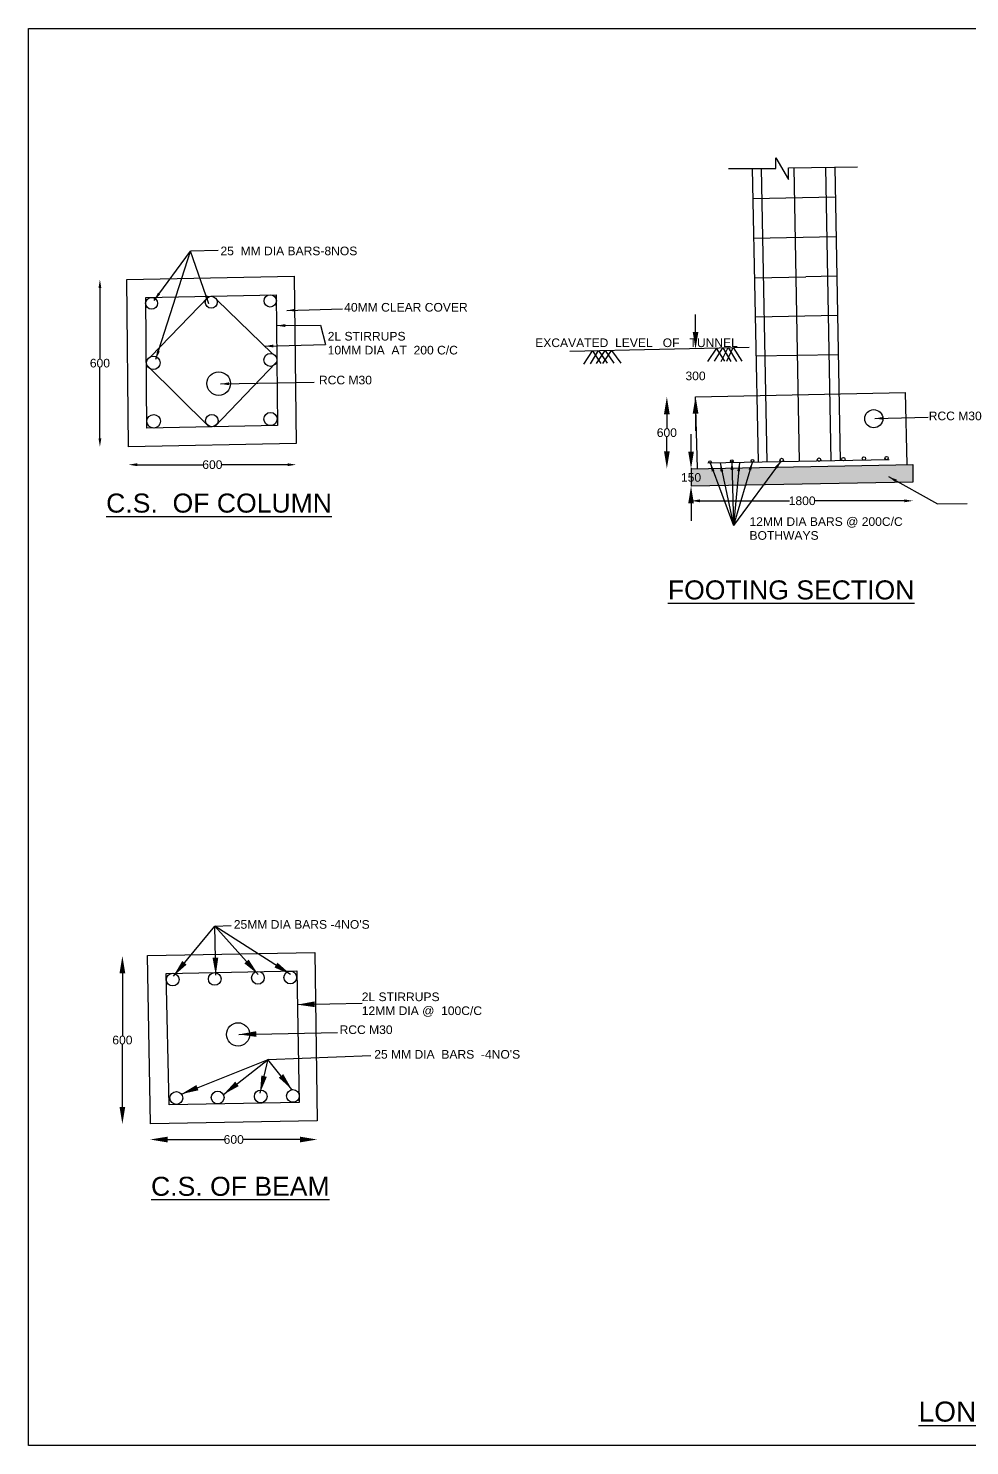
# Model space of a CAD drawing. Header units: millimetres. Extents: x 5124 to 3339450, y 2311 to 45926101.
# Drawn here: x 3331663 to 3334385, y 45922004 to 45926101 of the extents above; entities that cross this region are included whole.
import ezdxf

# ---------------------------------------------------------------- set-up
doc = ezdxf.new("R2010")
doc.units = ezdxf.units.MM
doc.header["$MEASUREMENT"] = 0
for name, color, linetype in [('DIMENSION', 7, 'Continuous'), ('DRAWING', 7, 'Continuous'), ('TEXT', 7, 'Continuous')]:
    doc.layers.add(name, color=color, linetype=linetype)
doc.styles.get("Standard").update_dxf_attribs({"font": 'arial.ttf', "height": 25})
doc.dimstyles.get("Standard").update_dxf_attribs({"dimtxt": 200, "dimasz": 110, "dimexe": 0.18, "dimexo": 0.0625, "dimgap": 0.09, "dimtad": 0, "dimtih": 1, "dimtoh": 1, "dimdec": 0, "dimzin": 0, "dimdsep": 46, "dimtxsty": 'Standard', "dimblk": 'OBLIQUE', "dimcen": 0.09, "dimse1": 1, "dimse2": 1, "dimadec": 0, "dimazin": 0, "dimtfac": 1, "dimtdec": 0, "dimtofl": 0, "dimtmove": 0, "dimatfit": 3, "dimfxl": 1, "dimtolj": 1, "dimtzin": 0, "dimarcsym": 0})

# ---------------------------------------------------------------- blocks, each defined once
blk = doc.blocks.new('*D46')
at = {"layer": 'Defpoints', "color": 0}
for p in [(3331953, 45924891), (3332437.5, 45924900.5), (3332437.5, 45924839.5)]:
    blk.add_point(p, dxfattribs=at)
at = {"layer": 'DIMENSION', "color": 0, "lineweight": -2}
for p, q in [((3331978, 45924839.5), (3332167.5, 45924839.5)), ((3332412.5, 45924839.5), (3332223, 45924839.5))]:
    blk.add_line(p, q, dxfattribs=at)
at = {"layer": 'DIMENSION', "color": 0}
for points in [[(3331978, 45924843.7), (3331978, 45924835.3), (3331953, 45924839.5)], [(3332412.5, 45924843.7), (3332412.5, 45924835.3), (3332437.5, 45924839.5)]]:
    blk.add_solid(points, dxfattribs=at)
at = {"layer": 'DIMENSION', "color": 0, "insert": (3332195.2, 45924839.5), "char_height": 25, "attachment_point": 5}
blk.add_mtext('\\A1;600', dxfattribs=at)
blk = doc.blocks.new('*D47')
at = {"layer": 'Defpoints', "color": 0}
for p in [(3331946.5, 45925375), (3331870, 45924891), (3331953, 45924891)]:
    blk.add_point(p, dxfattribs=at)
at = {"layer": 'DIMENSION', "color": 0, "lineweight": -2}
for p, q in [((3331870, 45925350), (3331870, 45925145.9)), ((3331870, 45924916), (3331870, 45925120.1))]:
    blk.add_line(p, q, dxfattribs=at)
at = {"layer": 'DIMENSION', "color": 0}
for points in [[(3331865.8, 45925350), (3331874.2, 45925350), (3331870, 45925375)], [(3331865.8, 45924916), (3331874.2, 45924916), (3331870, 45924891)]]:
    blk.add_solid(points, dxfattribs=at)
at = {"layer": 'DIMENSION', "color": 0, "insert": (3331870, 45925133), "char_height": 25, "attachment_point": 5}
blk.add_mtext('\\A1;600', dxfattribs=at)
blk = doc.blocks.new('*D48')
at = {"layer": 'Defpoints', "color": 0}
for p in [(3334221, 45924789), (3333580.5, 45924777.5), (3334221, 45924735)]:
    blk.add_point(p, dxfattribs=at)
at = {"layer": 'DIMENSION', "color": 0, "lineweight": -2}
for p, q in [((3333605.5, 45924735), (3333864.5, 45924735)), ((3334196, 45924735), (3333937, 45924735))]:
    blk.add_line(p, q, dxfattribs=at)
at = {"layer": 'DIMENSION', "color": 0}
for points in [[(3333605.5, 45924739.2), (3333605.5, 45924730.8), (3333580.5, 45924735)], [(3334196, 45924739.2), (3334196, 45924730.8), (3334221, 45924735)]]:
    blk.add_solid(points, dxfattribs=at)
at = {"layer": 'DIMENSION', "color": 0, "insert": (3333900.8, 45924735), "char_height": 25, "attachment_point": 5}
blk.add_mtext('\\A1;1800', dxfattribs=at)
blk = doc.blocks.new('*D49')
at = {"layer": 'Defpoints', "color": 0}
for p in [(3332498.5, 45922943), (3332015.5, 45922934.5), (3332498.5, 45922888.5)]:
    blk.add_point(p, dxfattribs=at)
at = {"layer": 'DIMENSION', "color": 0, "lineweight": -2}
for p, q in [((3332065.5, 45922888.5), (3332229.3, 45922888.5)), ((3332448.5, 45922888.5), (3332284.7, 45922888.5))]:
    blk.add_line(p, q, dxfattribs=at)
at = {"layer": 'DIMENSION', "color": 0}
for points in [[(3332065.5, 45922896.8), (3332065.5, 45922880.2), (3332015.5, 45922888.5)], [(3332448.5, 45922896.8), (3332448.5, 45922880.2), (3332498.5, 45922888.5)]]:
    blk.add_solid(points, dxfattribs=at)
at = {"layer": 'DIMENSION', "color": 0, "insert": (3332257, 45922888.5), "char_height": 25, "attachment_point": 5}
blk.add_mtext('\\A1;600', dxfattribs=at)
blk = doc.blocks.new('*D50')
at = {"layer": 'Defpoints', "color": 0}
for p in [(3332009, 45923419), (3331935, 45922933), (3332015.5, 45922933)]:
    blk.add_point(p, dxfattribs=at)
at = {"layer": 'DIMENSION', "color": 0, "lineweight": -2}
for p, q in [((3331935, 45923369), (3331935, 45923188.9)), ((3331935, 45922983), (3331935, 45923163.1))]:
    blk.add_line(p, q, dxfattribs=at)
at = {"layer": 'DIMENSION', "color": 0}
for points in [[(3331926.7, 45923369), (3331943.3, 45923369), (3331935, 45923419)], [(3331926.7, 45922983), (3331943.3, 45922983), (3331935, 45922933)]]:
    blk.add_solid(points, dxfattribs=at)
at = {"layer": 'DIMENSION', "color": 0, "insert": (3331935, 45923176), "char_height": 25, "attachment_point": 5}
blk.add_mtext('\\A1;600', dxfattribs=at)
blk = doc.blocks.new('*D69')
at = {"layer": 'Defpoints', "color": 0}
for p in [(3333507, 45925173.5), (3333592.5, 45925037), (3333592.5, 45925037)]:
    blk.add_point(p, dxfattribs=at)
at = {"layer": 'TEXT', "color": 0, "lineweight": -2}
for p, q in [((3333592.5, 45925223.5), (3333592.5, 45925273.5)), ((3333592.5, 45924987), (3333592.5, 45924937))]:
    blk.add_line(p, q, dxfattribs=at)
at = {"layer": 'TEXT', "color": 0}
for points in [[(3333584.2, 45925223.5), (3333600.8, 45925223.5), (3333592.5, 45925173.5)], [(3333584.2, 45924987), (3333600.8, 45924987), (3333592.5, 45925037)]]:
    blk.add_solid(points, dxfattribs=at)
at = {"layer": 'TEXT', "color": 0, "insert": (3333592.5, 45925096), "char_height": 25, "attachment_point": 5}
blk.add_mtext('\\A1;300', dxfattribs=at)
blk = doc.blocks.new('*D70')
at = {"layer": 'Defpoints', "color": 0}
for p in [(3333592.5, 45925035.5), (3333509.5, 45924828.5), (3333598, 45924828.5)]:
    blk.add_point(p, dxfattribs=at)
at = {"layer": 'DIMENSION', "color": 0, "lineweight": -2}
for p, q in [((3333509.5, 45924985.5), (3333509.5, 45924944.9)), ((3333509.5, 45924878.5), (3333509.5, 45924919.1))]:
    blk.add_line(p, q, dxfattribs=at)
at = {"layer": 'DIMENSION', "color": 0}
for points in [[(3333501.2, 45924985.5), (3333517.8, 45924985.5), (3333509.5, 45925035.5)], [(3333501.2, 45924878.5), (3333517.8, 45924878.5), (3333509.5, 45924828.5)]]:
    blk.add_solid(points, dxfattribs=at)
at = {"layer": 'DIMENSION', "color": 0, "insert": (3333509.5, 45924932), "char_height": 25, "attachment_point": 5}
blk.add_mtext('\\A1;600', dxfattribs=at)
blk = doc.blocks.new('*D71')
at = {"layer": 'Defpoints', "color": 0}
for p in [(3333580.5, 45924827.5), (3333579.5, 45924777.5), (3333580.5, 45924777.5)]:
    blk.add_point(p, dxfattribs=at)
at = {"layer": 'DIMENSION', "color": 0, "lineweight": -2}
for p, q in [((3333579.5, 45924877.5), (3333579.5, 45924927.5)), ((3333579.5, 45924727.5), (3333579.5, 45924677.5))]:
    blk.add_line(p, q, dxfattribs=at)
at = {"layer": 'DIMENSION', "color": 0}
for points in [[(3333571.2, 45924877.5), (3333587.8, 45924877.5), (3333579.5, 45924827.5)], [(3333571.2, 45924727.5), (3333587.8, 45924727.5), (3333579.5, 45924777.5)]]:
    blk.add_solid(points, dxfattribs=at)
at = {"layer": 'DIMENSION', "color": 0, "insert": (3333579.5, 45924802.5), "char_height": 25, "attachment_point": 5}
blk.add_mtext('\\A1;150', dxfattribs=at)

msp = doc.modelspace()

# ---------------------------------------------------------------- hatches: boundary and pattern name
at = {"layer": 'DRAWING'}
h = msp.add_hatch(dxfattribs=at)
h.set_pattern_fill('AR-CONC', color=256, style=0)
h.set_pattern_definition([(50, (0, 0), (7.172601826, -0.6275213498), [0.75, -8.25]), (355, (0, 0), (-1.3875133361, 7.521921337), [0.6, -6.6]), (100.4514, (0.598, -0.052), (5.7850938171, 6.8943954206), [0.6374019, -7.01142112]), (46.1842, (0, 2), (10.6724104863, -1.6551901433), [1.125, -12.375]), (96.6356, (0.889, 1.862), (9.3466270555, 9.741178709), [0.95610288, -10.51713]), (351.1842, (0, 2), (9.3466194513, 9.7411860093), [0.9, -9.9]), (21, (1, 1.5), (5.9690705212, -4.02618890665), [0.75, -8.25]), (326, (1, 1.5), (2.4331533192, 7.2515004505), [0.6, -6.6]), (71.4514, (1.4974, 1.1645), (8.4022262858, 3.2253049671), [0.6374019, -7.01142112]), (37.5, (0, 0), (0.12159855317, 3.32893853831), [0, -6.52, 0, -6.7, 0, -6.625]), (7.5, (0, 0), (2.63069537442, 3.94411711882), [0, -3.82, 0, -6.37, 0, -2.525]), (327.5, (-2.23, 0), (5.33822436172, -0.22554871734), [0, -2.5, 0, -7.8, 0, -10.35]), (317.5, (-3.23, 0), (5.83186169342, 1.0010498233), [0, -3.25, 0, -5.18, 0, -7.35])])
h.paths.add_polyline_path([(3334221, 45924840.5), (3333580.5, 45924828), (3333580.5, 45924777.5), (3334221, 45924789)])
h.paths.add_polyline_path([(3333546.9, 45924821.5), (3333612.1, 45924821.5), (3333612.1, 45924783.5), (3333546.9, 45924783.5)], flags=9)

# ---------------------------------------------------------------- linework, layer by layer
at = {"layer": 'DIMENSION', "color": 0}
for points in [[(3333688, 45925695.5), (3333825, 45925695.5), (3333825, 45925726.5), (3333861, 45925664), (3333861, 45925697.5), (3334060.5, 45925700.5)], [(3333774.5, 45924847.5), (3333757.5, 45925695.5)], [(3333800, 45924847.5), (3333783, 45925695.5)], [(3333876.5, 45925697.5), (3333892.5, 45924849)], [(3333985, 45924851), (3333969, 45925699)], [(3333995, 45925699.5), (3334010.5, 45924851)], [(3333759.5, 45925609), (3333996.5, 45925614)], [(3333998.5, 45925498.5), (3333761, 45925493)], [(3332211.5, 45925459), (3332132, 45925456.5)], [(3331948, 45925375), (3332432, 45925385), (3332437.5, 45924900.5), (3331953, 45924891), (3331948, 45925375)], [(3333764, 45925380), (3333911.5, 45925382.5)], [(3334000.5, 45925385), (3333911.5, 45925382.5)], [(3332003, 45925322.5), (3332380, 45925331), (3332383.5, 45924953), (3332005.5, 45924945), (3332003, 45925322.5)], [(3332184.5, 45925326), (3332016, 45925151.5)], [(3332208, 45925316.5), (3332368.5, 45925160.5)], [(3333766.5, 45925266.5), (3334003, 45925271.5)], [(3333229, 45925167.5), (3333747.5, 45925179)], [(3333269, 45925130), (3333294.5, 45925169), (3333319, 45925132.5)], [(3333288.5, 45925131), (3333311.5, 45925169.5), (3333337, 45925133)], [(3333306.5, 45925132.5), (3333331, 45925169.5), (3333356, 45925133)], [(3333324, 45925132), (3333349, 45925170), (3333376, 45925133.5)], [(3333653, 45925176.5), (3333627.5, 45925137.5)], [(3333647, 45925138.5), (3333671, 45925177.5), (3333694.5, 45925138)], [(3333677, 45925138.5), (3333653, 45925176.5)], [(3333666.5, 45925138), (3333686.5, 45925178), (3333711, 45925138)], [(3333682.5, 45925139), (3333701, 45925178), (3333726, 45925138.5)], [(3334005, 45925157), (3333768, 45925153.5)], [(3332005.5, 45925127.5), (3332186, 45924948.5)], [(3332380, 45925134.5), (3332201.5, 45924949)], [(3333598, 45924829), (3333592.5, 45925036), (3334199, 45925048.5), (3334203.5, 45924840)], [(3333580.5, 45924828), (3334221, 45924840.5), (3334221, 45924789), (3333580.5, 45924777.5), (3333580.5, 45924829.5)], [(3334152.5, 45924854), (3333628, 45924844)], [(3332007.5, 45923420.5), (3332491.5, 45923429.5), (3332498.5, 45922943), (3332016, 45922934), (3332007.5, 45923420.5)], [(3332061.5, 45923368.5), (3332439, 45923376), (3332446, 45922996), (3332070, 45922989), (3332061.5, 45923368.5)]]:
    msp.add_lwpolyline(points, dxfattribs=at)
for centre, radius in [((3332019.5, 45925306), 17.2), ((3332192, 45925309), 17.4), ((3332362.5, 45925313), 17.7), ((3332024.5, 45925134), 19.4), ((3332363, 45925142.5), 18.7), ((3332213.5, 45925074), 34.1), ((3332193.5, 45924967), 18), ((3332363.5, 45924971.5), 19.1), ((3334108, 45924972.5), 26.2), ((3332025.5, 45924965), 19.5), ((3334079.5, 45924857.5), 4.92), ((3334145, 45924858.5), 4.92), ((3333634, 45924847.5), 3.35), ((3333697.5, 45924849.5), 4.03), ((3333757, 45924850.5), 4.03), ((3333841.5, 45924853), 4.92), ((3333949.5, 45924854), 4.92), ((3334020, 45924855.5), 4.92), ((3332080.5, 45923351), 18.4), ((3332080.5, 45923351), 18.4), ((3332202, 45923353), 18.4), ((3332327, 45923356), 18.4), ((3332420.5, 45923357), 18.4), ((3332269.5, 45923192.5), 33.6), ((3332091, 45923008.5), 18.4), ((3332210.5, 45923010), 18.4), ((3332335, 45923013), 18.4), ((3332428, 45923014.5), 18.4)]:
    msp.add_circle(centre, radius, dxfattribs=at)
at = {"layer": 'TEXT', "color": 0}
msp.add_lwpolyline([(3339449.5, 45922003.5), (3331663, 45922003.5), (3331663, 45926101), (3339449.5, 45926101)], close=True, dxfattribs=at)

# ---------------------------------------------------------------- texts
at = {"layer": 'DIMENSION', "color": 0}
for s, height, p in [('25  MM DIA BARS-8NOS', 25, (3332218.5, 45925445)), ('40MM CLEAR COVER', 25, (3332576.5, 45925282.1)), ('2L STIRRUPS', 25, (3332528.7, 45925198.4)), ('10MM DIA  AT  200 C/C', 25, (3332528.7, 45925158.2)), ('RCC M30', 25, (3332503.4, 45925071.7)), ('%%UC.S.  OF COLUMN', 55, (3331888, 45924701)), ("25MM DIA BARS -4NO'S", 25, (3332257.2, 45923497.9)), ('2L STIRRUPS', 25, (3332627.2, 45923288.6)), ('12MM DIA @  100C/C', 25, (3332627.2, 45923248.4))]:
    msp.add_text(s, height=height, dxfattribs=at).set_placement(p)
at = {"layer": 'TEXT', "color": 0}
for s, height, p in [('EXCAVATED  LEVEL   OF   TUNNEL', 25, (3333128.8, 45925179.5)), ('RCC M30', 25, (3334266.8, 45924968)), ('12MM DIA BARS @ 200C/C', 25, (3333748.5, 45924662.5)), ('BOTHWAYS', 25, (3333748.5, 45924622.4)), ('%%UFOOTING SECTION', 55, (3333512.5, 45924450)), ('RCC M30', 25, (3332563.1, 45923193.5)), ("25 MM DIA  BARS  -4NO'S", 25, (3332663.4, 45923122.3)), ('%%UC.S. OF BEAM', 55, (3332017.8, 45922725.8)), ('%%ULONGITUDINAL SECTION OF TUNNEL SHOWING ENTRANCE PORTAL', 58, (3334237.5, 45922073))]:
    msp.add_text(s, height=height, dxfattribs=at).set_placement(p)

# ---------------------------------------------------------------- dimensions: what is measured, and where the dimension line sits
at = {"layer": 'DIMENSION', "color": 0}
for base, p1, p2, text, override, picture, middle in [((3331870, 45924891), (3331946.5, 45925375), (3331953, 45924891), '600', {"dimtxt": 10, "dimasz": 25, "dimarcsym": 1}, '*D47', (3331870, 45925133)), ((3333509.5, 45924828.5), (3333592.5, 45925035.5), (3333598, 45924828.5), '600', {"dimtxt": 10, "dimasz": 50, "dimarcsym": 1}, '*D70', (3333509.5, 45924932)), ((3333579.5, 45924777.5), (3333580.5, 45924827.5), (3333580.5, 45924777.5), '150', {"dimtxt": 10, "dimasz": 50, "dimarcsym": 1}, '*D71', (3333579.5, 45924802.5)), ((3331935, 45922933), (3332009, 45923419), (3332015.5, 45922933), '600', {"dimtxt": 10, "dimasz": 50, "dimarcsym": 1}, '*D50', (3331935, 45923176))]:
    dim = msp.add_linear_dim(base=base, p1=p1, p2=p2, angle=90, text=text, dimstyle='Standard', override=override, dxfattribs=at)
    dim.commit()
    dim.dimension.update_dxf_attribs({"geometry": picture, "text_midpoint": middle})
dim = msp.add_linear_dim(base=(3332437.5, 45924839.5), p1=(3331953, 45924891), p2=(3332437.5, 45924900.5), text='600', dimstyle='Standard', override={"dimtxt": 10, "dimasz": 25, "dimarcsym": 1}, dxfattribs=at)
dim.commit()
dim.dimension.update_dxf_attribs({"geometry": '*D46', "text_midpoint": (3332195.2, 45924839.5), "dimtype": 160})
for base, p1, p2, text, override, picture, middle in [((3334221, 45924735), (3333580.5, 45924777.5), (3334221, 45924789), '1800', {"dimtxt": 10, "dimasz": 25, "dimarcsym": 1}, '*D48', (3333900.8, 45924735)), ((3332498.5, 45922888.5), (3332015.5, 45922934.5), (3332498.5, 45922943), '600', {"dimtxt": 10, "dimasz": 50, "dimarcsym": 1}, '*D49', (3332257, 45922888.5))]:
    dim = msp.add_linear_dim(base=base, p1=p1, p2=p2, text=text, dimstyle='Standard', override=override, dxfattribs=at)
    dim.commit()
    dim.dimension.update_dxf_attribs({"geometry": picture, "text_midpoint": middle})
at = {"layer": 'TEXT', "color": 0}
dim = msp.add_linear_dim(base=(3333592.5, 45925037), p1=(3333507, 45925173.5), p2=(3333592.5, 45925037), angle=90, text='300', dimstyle='Standard', override={"dimtxt": 10, "dimasz": 50, "dimarcsym": 1}, dxfattribs=at)
dim.commit()
dim.dimension.update_dxf_attribs({"geometry": '*D69', "text_midpoint": (3333592.5, 45925096), "dimtype": 160})

# ---------------------------------------------------------------- leaders
at = {"layer": 'DIMENSION', "color": 0}
for points, override in [([(3332026.5, 45925314.5), (3332132, 45925456.5)], {"dimtxt": 10, "dimasz": 25, "dimarcsym": 1}), ([(3332031.5, 45925144.5), (3332132, 45925456.5)], {"dimtxt": 10, "dimasz": 25, "dimarcsym": 1}), ([(3332185, 45925304.5), (3332132, 45925456.5)], {"dimtxt": 10, "dimasz": 25, "dimarcsym": 1}), ([(3332410.5, 45925285.5), (3332571.5, 45925290)], {"dimtxt": 10, "dimasz": 25, "dimarcsym": 1}), ([(3332381, 45925241.5), (3332507.5, 45925243), (3332522.5, 45925187)], {"dimtxt": 10, "dimasz": 25, "dimarcsym": 1}), ([(3332346.5, 45925182), (3332522.5, 45925187)], {"dimtxt": 10, "dimasz": 25, "dimarcsym": 1}), ([(3332218.5, 45925073), (3332490, 45925078.5)], {"dimtxt": 10, "dimasz": 25, "dimarcsym": 1}), ([(3334110.5, 45924973), (3334265.5, 45924976.5)], {"dimtxt": 10, "dimasz": 25, "dimarcsym": 1}), ([(3333634.5, 45924844.5), (3333702.5, 45924664)], {"dimtxt": 10, "dimasz": 25, "dimarcsym": 1}), ([(3333663.5, 45924844.5), (3333702.5, 45924664)], {"dimtxt": 10, "dimasz": 25, "dimarcsym": 1}), ([(3333697.5, 45924849.5), (3333702.5, 45924664)], {"dimtxt": 10, "dimasz": 25, "dimarcsym": 1}), ([(3333840.5, 45924851), (3333702.5, 45924664)], {"dimtxt": 10, "dimasz": 25, "dimarcsym": 1}), ([(3333757, 45924848.5), (3333702.5, 45924664)], {"dimtxt": 10, "dimasz": 25, "dimarcsym": 1}), ([(3333719.5, 45924845.5), (3333702.5, 45924664)], {"dimtxt": 10, "dimasz": 25, "dimarcsym": 1}), ([(3334150.5, 45924805), (3334292.5, 45924726.5), (3334378, 45924727)], {"dimtxt": 10, "dimasz": 25, "dimarcsym": 1}), ([(3332082.5, 45923361), (3332202, 45923505)], {"dimtxt": 10, "dimasz": 50, "dimgap": 0.09, "dimtad": 0, "dimarcsym": 1}), ([(3332205, 45923364), (3332202, 45923505)], {"dimtxt": 10, "dimasz": 50, "dimgap": 0.09, "dimtad": 0, "dimarcsym": 1}), ([(3332421.5, 45923366), (3332202, 45923505), (3332250, 45923507)], {"dimtxt": 10, "dimasz": 50, "dimgap": 0.09, "dimtad": 0, "dimarcsym": 1}), ([(3332327.5, 45923366), (3332202, 45923505)], {"dimtxt": 10, "dimasz": 50, "dimgap": 0.09, "dimtad": 0, "dimarcsym": 1}), ([(3332441, 45923278.5), (3332628, 45923282.5)], {"dimtxt": 10, "dimasz": 50, "dimgap": 0.09, "dimtad": 0, "dimarcsym": 1}), ([(3332272, 45923192.5), (3332557.5, 45923198)], {"dimtxt": 10, "dimasz": 50, "dimgap": 0.09, "dimtad": 0, "dimarcsym": 1}), ([(3332105.5, 45923020), (3332356.5, 45923120)], {"dimtxt": 10, "dimasz": 50, "dimgap": 0.09, "dimtad": 0, "dimarcsym": 1}), ([(3332227, 45923018.5), (3332357.5, 45923121)], {"dimtxt": 10, "dimasz": 50, "dimgap": 0.09, "dimtad": 0, "dimarcsym": 1}), ([(3332333, 45923023), (3332356.5, 45923120.5)], {"dimtxt": 10, "dimasz": 50, "dimgap": 0.09, "dimtad": 0, "dimarcsym": 1}), ([(3332425, 45923033.5), (3332356, 45923119.5), (3332653, 45923131.5)], {"dimtxt": 10, "dimasz": 50, "dimgap": 0.09, "dimtad": 0, "dimarcsym": 1})]:
    msp.add_leader(points, dimstyle='Standard', override=override, dxfattribs=at)

doc.saveas('drawing.dxf')
